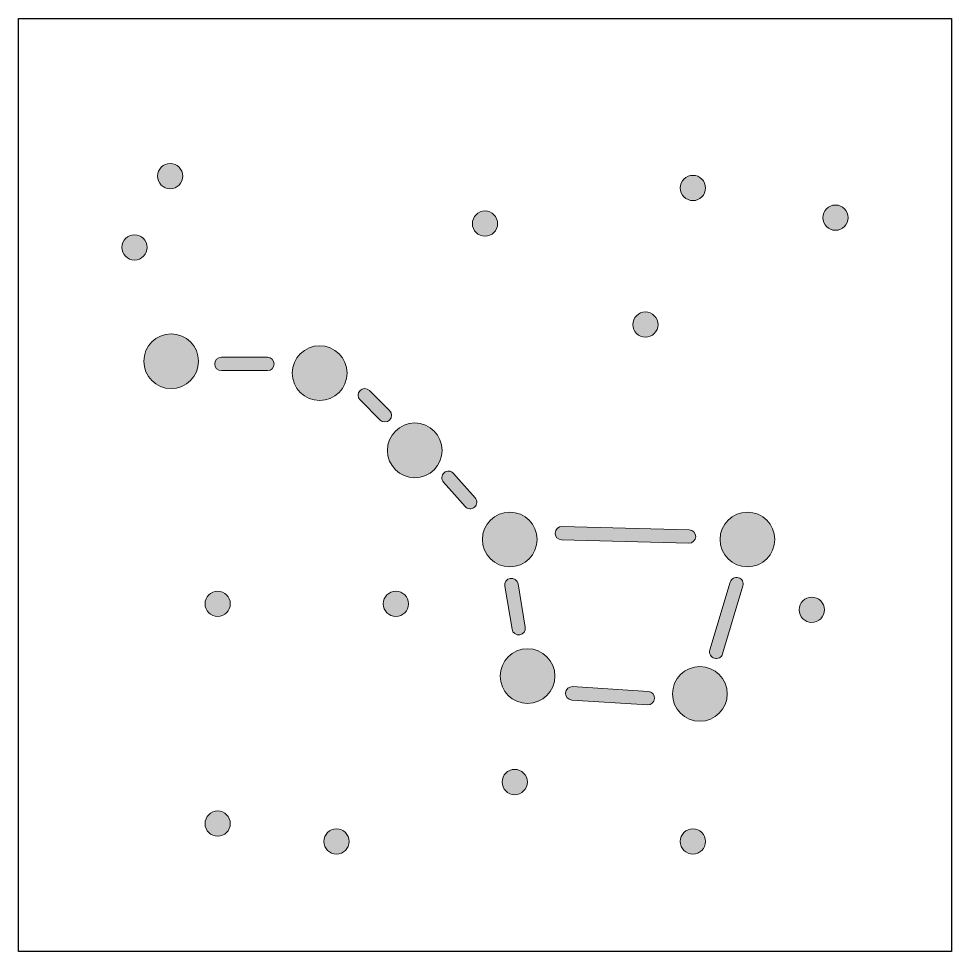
# Model space of a CAD drawing. Header units: inches. Extents: x -3 to 281, y -51 to 5.
# Drawn here: x -2.8 to 52.6, y -50.8 to 4.6 of the extents above; entities that cross this region are included whole.
import ezdxf

# ---------------------------------------------------------------- set-up
doc = ezdxf.new("R2010")
doc.units = ezdxf.units.IN
doc.header["$MEASUREMENT"] = 0
doc.layers.add('Layer 1', color=7, linetype='Continuous')
picture_1 = doc.add_image_def('image2.png', size_in_pixel=(612, 612))

msp = doc.modelspace()

# ---------------------------------------------------------------- hatches: boundary and pattern name
at = {"layer": 'Layer 1', "true_color": 0xffffff}
h = msp.add_hatch(color=7, dxfattribs=at)
h.dxf.hatch_style = 2
edge = h.paths.add_edge_path()
edge.add_spline(control_points=[(6.924, -4.762), (6.924, -5.177), (6.588, -5.512), (6.174, -5.512), (5.759, -5.512), (5.424, -5.177), (5.424, -4.762), (5.424, -4.348), (5.759, -4.012), (6.174, -4.012), (6.588, -4.012), (6.924, -4.348), (6.924, -4.762)], knot_values=[0, 0, 0, 0, 1, 1, 1, 2, 2, 2, 3, 3, 3, 4, 4, 4, 4], degree=3, periodic=1)
h = msp.add_hatch(color=7, dxfattribs=at)
h.dxf.hatch_style = 2
edge = h.paths.add_edge_path()
edge.add_spline(control_points=[(37.968, -5.468), (37.968, -5.882), (37.632, -6.218), (37.218, -6.218), (36.804, -6.218), (36.468, -5.882), (36.468, -5.468), (36.468, -5.054), (36.804, -4.718), (37.218, -4.718), (37.632, -4.718), (37.968, -5.054), (37.968, -5.468)], knot_values=[0, 0, 0, 0, 1, 1, 1, 2, 2, 2, 3, 3, 3, 4, 4, 4, 4], degree=3, periodic=1)
h = msp.add_hatch(color=7, dxfattribs=at)
h.dxf.hatch_style = 2
edge = h.paths.add_edge_path()
edge.add_spline(control_points=[(46.435, -7.232), (46.435, -7.646), (46.099, -7.982), (45.685, -7.982), (45.271, -7.982), (44.935, -7.646), (44.935, -7.232), (44.935, -6.818), (45.271, -6.482), (45.685, -6.482), (46.099, -6.482), (46.435, -6.818), (46.435, -7.232)], knot_values=[0, 0, 0, 0, 1, 1, 1, 2, 2, 2, 3, 3, 3, 4, 4, 4, 4], degree=3, periodic=1)
h = msp.add_hatch(color=7, dxfattribs=at)
h.dxf.hatch_style = 2
edge = h.paths.add_edge_path()
edge.add_spline(control_points=[(25.621, -7.585), (25.621, -7.999), (25.285, -8.335), (24.871, -8.335), (24.457, -8.335), (24.121, -7.999), (24.121, -7.585), (24.121, -7.171), (24.457, -6.835), (24.871, -6.835), (25.285, -6.835), (25.621, -7.171), (25.621, -7.585)], knot_values=[0, 0, 0, 0, 1, 1, 1, 2, 2, 2, 3, 3, 3, 4, 4, 4, 4], degree=3, periodic=1)
h = msp.add_hatch(color=7, dxfattribs=at)
h.dxf.hatch_style = 2
edge = h.paths.add_edge_path()
edge.add_spline(control_points=[(4.807, -8.996), (4.807, -9.41), (4.471, -9.746), (4.057, -9.746), (3.643, -9.746), (3.307, -9.41), (3.307, -8.996), (3.307, -8.582), (3.643, -8.246), (4.057, -8.246), (4.471, -8.246), (4.807, -8.582), (4.807, -8.996)], knot_values=[0, 0, 0, 0, 1, 1, 1, 2, 2, 2, 3, 3, 3, 4, 4, 4, 4], degree=3, periodic=1)
h = msp.add_hatch(color=7, dxfattribs=at)
h.dxf.hatch_style = 2
edge = h.paths.add_edge_path()
edge.add_spline(control_points=[(35.146, -13.582), (35.146, -13.996), (34.81, -14.332), (34.396, -14.332), (33.982, -14.332), (33.646, -13.996), (33.646, -13.582), (33.646, -13.168), (33.982, -12.832), (34.396, -12.832), (34.81, -12.832), (35.146, -13.168), (35.146, -13.582)], knot_values=[0, 0, 0, 0, 1, 1, 1, 2, 2, 2, 3, 3, 3, 4, 4, 4, 4], degree=3, periodic=1)
h = msp.add_hatch(color=7, dxfattribs=at)
h.dxf.hatch_style = 2
edge = h.paths.add_edge_path()
edge.add_spline(control_points=[(7.858, -15.758), (7.858, -16.656), (7.131, -17.383), (6.233, -17.383), (5.336, -17.383), (4.608, -16.656), (4.608, -15.758), (4.608, -14.861), (5.336, -14.133), (6.233, -14.133), (7.131, -14.133), (7.858, -14.861), (7.858, -15.758)], knot_values=[0, 0, 0, 0, 1, 1, 1, 2, 2, 2, 3, 3, 3, 4, 4, 4, 4], degree=3, periodic=1)
h = msp.add_hatch(color=7, dxfattribs=at)
h.dxf.hatch_style = 2
edge = h.paths.add_edge_path()
edge.add_spline(control_points=[(16.678, -16.464), (16.678, -17.361), (15.95, -18.089), (15.053, -18.089), (14.155, -18.089), (13.428, -17.361), (13.428, -16.464), (13.428, -15.566), (14.155, -14.839), (15.053, -14.839), (15.95, -14.839), (16.678, -15.566), (16.678, -16.464)], knot_values=[0, 0, 0, 0, 1, 1, 1, 2, 2, 2, 3, 3, 3, 4, 4, 4, 4], degree=3, periodic=1)
h = msp.add_hatch(color=7, dxfattribs=at)
h.dxf.hatch_style = 2
edge = h.paths.add_edge_path()
edge.add_spline(control_points=[(11.95, -16.316), (11.95, -16.316), (9.216, -16.316), (9.216, -16.316), (8.998, -16.316), (8.819, -16.138), (8.819, -15.919), (8.819, -15.919), (8.819, -15.919), (8.819, -15.919), (8.819, -15.701), (8.998, -15.522), (9.216, -15.522), (9.216, -15.522), (11.95, -15.522), (11.95, -15.522), (12.169, -15.522), (12.347, -15.701), (12.347, -15.919), (12.347, -15.919), (12.347, -15.919), (12.347, -15.919), (12.347, -16.138), (12.169, -16.316), (11.95, -16.316)], knot_values=[0, 0, 0, 0, 1, 1, 1, 2, 2, 2, 3, 3, 3, 4, 4, 4, 5, 5, 5, 6, 6, 6, 7, 7, 7, 8, 8, 8, 8], degree=3, periodic=1)
h = msp.add_hatch(color=7, dxfattribs=at)
h.dxf.hatch_style = 2
edge = h.paths.add_edge_path()
edge.add_spline(control_points=[(18.011, -17.494), (18.011, -17.494), (19.204, -18.687), (19.204, -18.687), (19.359, -18.841), (19.359, -19.094), (19.204, -19.249), (19.204, -19.249), (19.204, -19.249), (19.204, -19.249), (19.05, -19.403), (18.797, -19.403), (18.643, -19.249), (18.643, -19.249), (17.45, -18.056), (17.45, -18.056), (17.296, -17.901), (17.296, -17.649), (17.45, -17.494), (17.45, -17.494), (17.45, -17.494), (17.45, -17.494), (17.604, -17.34), (17.857, -17.34), (18.011, -17.494)], knot_values=[0, 0, 0, 0, 1, 1, 1, 2, 2, 2, 3, 3, 3, 4, 4, 4, 5, 5, 5, 6, 6, 6, 7, 7, 7, 8, 8, 8, 8], degree=3, periodic=1)
h = msp.add_hatch(color=7, dxfattribs=at)
h.dxf.hatch_style = 2
edge = h.paths.add_edge_path()
edge.add_spline(control_points=[(22.322, -21.05), (22.322, -21.947), (21.595, -22.675), (20.697, -22.675), (19.8, -22.675), (19.072, -21.947), (19.072, -21.05), (19.072, -20.153), (19.8, -19.425), (20.697, -19.425), (21.595, -19.425), (22.322, -20.153), (22.322, -21.05)], knot_values=[0, 0, 0, 0, 1, 1, 1, 2, 2, 2, 3, 3, 3, 4, 4, 4, 4], degree=3, periodic=1)
h = msp.add_hatch(color=7, dxfattribs=at)
h.dxf.hatch_style = 2
edge = h.paths.add_edge_path()
edge.add_spline(control_points=[(23.005, -22.415), (23.005, -22.415), (24.284, -23.862), (24.284, -23.862), (24.429, -24.026), (24.414, -24.278), (24.25, -24.423), (24.25, -24.423), (24.25, -24.423), (24.25, -24.423), (24.087, -24.567), (23.834, -24.552), (23.69, -24.388), (23.69, -24.388), (22.41, -22.941), (22.41, -22.941), (22.265, -22.778), (22.281, -22.526), (22.444, -22.381), (22.444, -22.381), (22.444, -22.381), (22.444, -22.381), (22.608, -22.236), (22.86, -22.252), (23.005, -22.415)], knot_values=[0, 0, 0, 0, 1, 1, 1, 2, 2, 2, 3, 3, 3, 4, 4, 4, 5, 5, 5, 6, 6, 6, 7, 7, 7, 8, 8, 8, 8], degree=3, periodic=1)
h = msp.add_hatch(color=7, dxfattribs=at)
h.dxf.hatch_style = 2
edge = h.paths.add_edge_path()
edge.add_spline(control_points=[(27.967, -26.342), (27.967, -27.239), (27.239, -27.967), (26.342, -27.967), (25.444, -27.967), (24.717, -27.239), (24.717, -26.342), (24.717, -25.444), (25.444, -24.717), (26.342, -24.717), (27.239, -24.717), (27.967, -25.444), (27.967, -26.342)], knot_values=[0, 0, 0, 0, 1, 1, 1, 2, 2, 2, 3, 3, 3, 4, 4, 4, 4], degree=3, periodic=1)
h = msp.add_hatch(color=7, dxfattribs=at)
h.dxf.hatch_style = 2
edge = h.paths.add_edge_path()
edge.add_spline(control_points=[(42.078, -26.342), (42.078, -27.239), (41.35, -27.967), (40.453, -27.967), (39.555, -27.967), (38.828, -27.239), (38.828, -26.342), (38.828, -25.444), (39.555, -24.717), (40.453, -24.717), (41.35, -24.717), (42.078, -25.444), (42.078, -26.342)], knot_values=[0, 0, 0, 0, 1, 1, 1, 2, 2, 2, 3, 3, 3, 4, 4, 4, 4], degree=3, periodic=1)
h = msp.add_hatch(color=7, dxfattribs=at)
h.dxf.hatch_style = 2
edge = h.paths.add_edge_path()
edge.add_spline(control_points=[(29.442, -25.572), (29.442, -25.572), (36.999, -25.765), (36.999, -25.765), (37.217, -25.771), (37.391, -25.954), (37.386, -26.173), (37.386, -26.173), (37.386, -26.173), (37.386, -26.173), (37.38, -26.391), (37.197, -26.565), (36.979, -26.559), (36.979, -26.559), (29.421, -26.365), (29.421, -26.365), (29.203, -26.36), (29.029, -26.177), (29.034, -25.958), (29.034, -25.958), (29.034, -25.958), (29.034, -25.958), (29.04, -25.74), (29.223, -25.566), (29.442, -25.572)], knot_values=[0, 0, 0, 0, 1, 1, 1, 2, 2, 2, 3, 3, 3, 4, 4, 4, 5, 5, 5, 6, 6, 6, 7, 7, 7, 8, 8, 8, 8], degree=3, periodic=1)
h = msp.add_hatch(color=7, dxfattribs=at)
h.dxf.hatch_style = 2
edge = h.paths.add_edge_path()
edge.add_spline(control_points=[(26.476, -31.677), (26.476, -31.677), (26.048, -29.107), (26.048, -29.107), (26.012, -28.891), (26.159, -28.686), (26.374, -28.65), (26.374, -28.65), (26.374, -28.65), (26.374, -28.65), (26.59, -28.614), (26.795, -28.761), (26.831, -28.976), (26.831, -28.976), (27.259, -31.547), (27.259, -31.547), (27.295, -31.762), (27.148, -31.968), (26.933, -32.004), (26.933, -32.004), (26.933, -32.004), (26.933, -32.004), (26.717, -32.04), (26.512, -31.893), (26.476, -31.677)], knot_values=[0, 0, 0, 0, 1, 1, 1, 2, 2, 2, 3, 3, 3, 4, 4, 4, 5, 5, 5, 6, 6, 6, 7, 7, 7, 8, 8, 8, 8], degree=3, periodic=1)
h = msp.add_hatch(color=7, dxfattribs=at)
h.dxf.hatch_style = 2
edge = h.paths.add_edge_path()
edge.add_spline(control_points=[(40.191, -29.104), (40.191, -29.104), (38.984, -33.133), (38.984, -33.133), (38.921, -33.342), (38.699, -33.462), (38.49, -33.399), (38.49, -33.399), (38.49, -33.399), (38.49, -33.399), (38.281, -33.336), (38.161, -33.114), (38.223, -32.905), (38.223, -32.905), (39.431, -28.876), (39.431, -28.876), (39.494, -28.667), (39.716, -28.547), (39.925, -28.61), (39.925, -28.61), (39.925, -28.61), (39.925, -28.61), (40.134, -28.672), (40.254, -28.895), (40.191, -29.104)], knot_values=[0, 0, 0, 0, 1, 1, 1, 2, 2, 2, 3, 3, 3, 4, 4, 4, 5, 5, 5, 6, 6, 6, 7, 7, 7, 8, 8, 8, 8], degree=3, periodic=1)
h = msp.add_hatch(color=7, dxfattribs=at)
h.dxf.hatch_style = 2
edge = h.paths.add_edge_path()
edge.add_spline(control_points=[(9.746, -30.162), (9.746, -30.577), (9.41, -30.912), (8.996, -30.912), (8.582, -30.912), (8.246, -30.577), (8.246, -30.162), (8.246, -29.748), (8.582, -29.412), (8.996, -29.412), (9.41, -29.412), (9.746, -29.748), (9.746, -30.162)], knot_values=[0, 0, 0, 0, 1, 1, 1, 2, 2, 2, 3, 3, 3, 4, 4, 4, 4], degree=3, periodic=1)
h = msp.add_hatch(color=7, dxfattribs=at)
h.dxf.hatch_style = 2
edge = h.paths.add_edge_path()
edge.add_spline(control_points=[(20.329, -30.162), (20.329, -30.577), (19.993, -30.912), (19.579, -30.912), (19.165, -30.912), (18.829, -30.577), (18.829, -30.162), (18.829, -29.748), (19.165, -29.412), (19.579, -29.412), (19.993, -29.412), (20.329, -29.748), (20.329, -30.162)], knot_values=[0, 0, 0, 0, 1, 1, 1, 2, 2, 2, 3, 3, 3, 4, 4, 4, 4], degree=3, periodic=1)
h = msp.add_hatch(color=7, dxfattribs=at)
h.dxf.hatch_style = 2
edge = h.paths.add_edge_path()
edge.add_spline(control_points=[(45.024, -30.515), (45.024, -30.929), (44.688, -31.265), (44.274, -31.265), (43.859, -31.265), (43.524, -30.929), (43.524, -30.515), (43.524, -30.101), (43.859, -29.765), (44.274, -29.765), (44.688, -29.765), (45.024, -30.101), (45.024, -30.515)], knot_values=[0, 0, 0, 0, 1, 1, 1, 2, 2, 2, 3, 3, 3, 4, 4, 4, 4], degree=3, periodic=1)
h = msp.add_hatch(color=7, dxfattribs=at)
h.dxf.hatch_style = 2
edge = h.paths.add_edge_path()
edge.add_spline(control_points=[(29.025, -34.456), (29.025, -35.353), (28.297, -36.081), (27.4, -36.081), (26.503, -36.081), (25.775, -35.353), (25.775, -34.456), (25.775, -33.558), (26.503, -32.831), (27.4, -32.831), (28.297, -32.831), (29.025, -33.558), (29.025, -34.456)], knot_values=[0, 0, 0, 0, 1, 1, 1, 2, 2, 2, 3, 3, 3, 4, 4, 4, 4], degree=3, periodic=1)
h = msp.add_hatch(color=7, dxfattribs=at)
h.dxf.hatch_style = 2
edge = h.paths.add_edge_path()
edge.add_spline(control_points=[(39.256, -35.514), (39.256, -36.411), (38.528, -37.139), (37.631, -37.139), (36.733, -37.139), (36.006, -36.411), (36.006, -35.514), (36.006, -34.616), (36.733, -33.889), (37.631, -33.889), (38.528, -33.889), (39.256, -34.616), (39.256, -35.514)], knot_values=[0, 0, 0, 0, 1, 1, 1, 2, 2, 2, 3, 3, 3, 4, 4, 4, 4], degree=3, periodic=1)
h = msp.add_hatch(color=7, dxfattribs=at)
h.dxf.hatch_style = 2
edge = h.paths.add_edge_path()
edge.add_spline(control_points=[(30.075, -35.082), (30.075, -35.082), (34.57, -35.362), (34.57, -35.362), (34.788, -35.376), (34.955, -35.565), (34.941, -35.783), (34.941, -35.783), (34.941, -35.783), (34.941, -35.783), (34.928, -36.001), (34.738, -36.168), (34.52, -36.155), (34.52, -36.155), (30.026, -35.875), (30.026, -35.875), (29.808, -35.861), (29.641, -35.672), (29.654, -35.454), (29.654, -35.454), (29.654, -35.454), (29.654, -35.454), (29.668, -35.236), (29.857, -35.069), (30.075, -35.082)], knot_values=[0, 0, 0, 0, 1, 1, 1, 2, 2, 2, 3, 3, 3, 4, 4, 4, 5, 5, 5, 6, 6, 6, 7, 7, 7, 8, 8, 8, 8], degree=3, periodic=1)
h = msp.add_hatch(color=7, dxfattribs=at)
h.dxf.hatch_style = 2
edge = h.paths.add_edge_path()
edge.add_spline(control_points=[(27.385, -40.746), (27.385, -41.16), (27.049, -41.496), (26.635, -41.496), (26.221, -41.496), (25.885, -41.16), (25.885, -40.746), (25.885, -40.332), (26.221, -39.996), (26.635, -39.996), (27.049, -39.996), (27.385, -40.332), (27.385, -40.746)], knot_values=[0, 0, 0, 0, 1, 1, 1, 2, 2, 2, 3, 3, 3, 4, 4, 4, 4], degree=3, periodic=1)
h = msp.add_hatch(color=7, dxfattribs=at)
h.dxf.hatch_style = 2
edge = h.paths.add_edge_path()
edge.add_spline(control_points=[(9.746, -43.215), (9.746, -43.629), (9.41, -43.965), (8.996, -43.965), (8.582, -43.965), (8.246, -43.629), (8.246, -43.215), (8.246, -42.801), (8.582, -42.465), (8.996, -42.465), (9.41, -42.465), (9.746, -42.801), (9.746, -43.215)], knot_values=[0, 0, 0, 0, 1, 1, 1, 2, 2, 2, 3, 3, 3, 4, 4, 4, 4], degree=3, periodic=1)
h = msp.add_hatch(color=7, dxfattribs=at)
h.dxf.hatch_style = 2
edge = h.paths.add_edge_path()
edge.add_spline(control_points=[(16.801, -44.274), (16.801, -44.688), (16.466, -45.024), (16.051, -45.024), (15.637, -45.024), (15.301, -44.688), (15.301, -44.274), (15.301, -43.859), (15.637, -43.524), (16.051, -43.524), (16.466, -43.524), (16.801, -43.859), (16.801, -44.274)], knot_values=[0, 0, 0, 0, 1, 1, 1, 2, 2, 2, 3, 3, 3, 4, 4, 4, 4], degree=3, periodic=1)
h = msp.add_hatch(color=7, dxfattribs=at)
h.dxf.hatch_style = 2
edge = h.paths.add_edge_path()
edge.add_spline(control_points=[(37.968, -44.274), (37.968, -44.688), (37.632, -45.024), (37.218, -45.024), (36.804, -45.024), (36.468, -44.688), (36.468, -44.274), (36.468, -43.859), (36.804, -43.524), (37.218, -43.524), (37.632, -43.524), (37.968, -43.859), (37.968, -44.274)], knot_values=[0, 0, 0, 0, 1, 1, 1, 2, 2, 2, 3, 3, 3, 4, 4, 4, 4], degree=3, periodic=1)

# ---------------------------------------------------------------- linework, layer by layer
at = {"layer": 'Layer 1', "lineweight": 0}
for points, knots in [([(6.924, -4.762), (6.924, -5.177), (6.588, -5.512), (6.174, -5.512), (5.759, -5.512), (5.424, -5.177), (5.424, -4.762), (5.424, -4.348), (5.759, -4.012), (6.174, -4.012), (6.588, -4.012), (6.924, -4.348), (6.924, -4.762)], [0, 0, 0, 0, 1, 1, 1, 2, 2, 2, 3, 3, 3, 4, 4, 4, 4]), ([(37.968, -5.468), (37.968, -5.882), (37.632, -6.218), (37.218, -6.218), (36.804, -6.218), (36.468, -5.882), (36.468, -5.468), (36.468, -5.054), (36.804, -4.718), (37.218, -4.718), (37.632, -4.718), (37.968, -5.054), (37.968, -5.468)], [0, 0, 0, 0, 1, 1, 1, 2, 2, 2, 3, 3, 3, 4, 4, 4, 4]), ([(46.435, -7.232), (46.435, -7.646), (46.099, -7.982), (45.685, -7.982), (45.271, -7.982), (44.935, -7.646), (44.935, -7.232), (44.935, -6.818), (45.271, -6.482), (45.685, -6.482), (46.099, -6.482), (46.435, -6.818), (46.435, -7.232)], [0, 0, 0, 0, 1, 1, 1, 2, 2, 2, 3, 3, 3, 4, 4, 4, 4]), ([(25.621, -7.585), (25.621, -7.999), (25.285, -8.335), (24.871, -8.335), (24.457, -8.335), (24.121, -7.999), (24.121, -7.585), (24.121, -7.171), (24.457, -6.835), (24.871, -6.835), (25.285, -6.835), (25.621, -7.171), (25.621, -7.585)], [0, 0, 0, 0, 1, 1, 1, 2, 2, 2, 3, 3, 3, 4, 4, 4, 4]), ([(4.807, -8.996), (4.807, -9.41), (4.471, -9.746), (4.057, -9.746), (3.643, -9.746), (3.307, -9.41), (3.307, -8.996), (3.307, -8.582), (3.643, -8.246), (4.057, -8.246), (4.471, -8.246), (4.807, -8.582), (4.807, -8.996)], [0, 0, 0, 0, 1, 1, 1, 2, 2, 2, 3, 3, 3, 4, 4, 4, 4]), ([(35.146, -13.582), (35.146, -13.996), (34.81, -14.332), (34.396, -14.332), (33.982, -14.332), (33.646, -13.996), (33.646, -13.582), (33.646, -13.168), (33.982, -12.832), (34.396, -12.832), (34.81, -12.832), (35.146, -13.168), (35.146, -13.582)], [0, 0, 0, 0, 1, 1, 1, 2, 2, 2, 3, 3, 3, 4, 4, 4, 4]), ([(7.858, -15.758), (7.858, -16.656), (7.131, -17.383), (6.233, -17.383), (5.336, -17.383), (4.608, -16.656), (4.608, -15.758), (4.608, -14.861), (5.336, -14.133), (6.233, -14.133), (7.131, -14.133), (7.858, -14.861), (7.858, -15.758)], [0, 0, 0, 0, 1, 1, 1, 2, 2, 2, 3, 3, 3, 4, 4, 4, 4]), ([(16.678, -16.464), (16.678, -17.361), (15.95, -18.089), (15.053, -18.089), (14.155, -18.089), (13.428, -17.361), (13.428, -16.464), (13.428, -15.566), (14.155, -14.839), (15.053, -14.839), (15.95, -14.839), (16.678, -15.566), (16.678, -16.464)], [0, 0, 0, 0, 1, 1, 1, 2, 2, 2, 3, 3, 3, 4, 4, 4, 4]), ([(11.95, -16.316), (11.95, -16.316), (9.216, -16.316), (9.216, -16.316), (8.998, -16.316), (8.819, -16.138), (8.819, -15.919), (8.819, -15.919), (8.819, -15.919), (8.819, -15.919), (8.819, -15.701), (8.998, -15.522), (9.216, -15.522), (9.216, -15.522), (11.95, -15.522), (11.95, -15.522), (12.169, -15.522), (12.347, -15.701), (12.347, -15.919), (12.347, -15.919), (12.347, -15.919), (12.347, -15.919), (12.347, -16.138), (12.169, -16.316), (11.95, -16.316)], [0, 0, 0, 0, 1, 1, 1, 2, 2, 2, 3, 3, 3, 4, 4, 4, 5, 5, 5, 6, 6, 6, 7, 7, 7, 8, 8, 8, 8]), ([(18.011, -17.494), (18.011, -17.494), (19.204, -18.687), (19.204, -18.687), (19.359, -18.841), (19.359, -19.094), (19.204, -19.249), (19.204, -19.249), (19.204, -19.249), (19.204, -19.249), (19.05, -19.403), (18.797, -19.403), (18.643, -19.249), (18.643, -19.249), (17.45, -18.056), (17.45, -18.056), (17.296, -17.901), (17.296, -17.649), (17.45, -17.494), (17.45, -17.494), (17.45, -17.494), (17.45, -17.494), (17.604, -17.34), (17.857, -17.34), (18.011, -17.494)], [0, 0, 0, 0, 1, 1, 1, 2, 2, 2, 3, 3, 3, 4, 4, 4, 5, 5, 5, 6, 6, 6, 7, 7, 7, 8, 8, 8, 8]), ([(22.322, -21.05), (22.322, -21.947), (21.595, -22.675), (20.697, -22.675), (19.8, -22.675), (19.072, -21.947), (19.072, -21.05), (19.072, -20.153), (19.8, -19.425), (20.697, -19.425), (21.595, -19.425), (22.322, -20.153), (22.322, -21.05)], [0, 0, 0, 0, 1, 1, 1, 2, 2, 2, 3, 3, 3, 4, 4, 4, 4]), ([(23.005, -22.415), (23.005, -22.415), (24.284, -23.862), (24.284, -23.862), (24.429, -24.026), (24.414, -24.278), (24.25, -24.423), (24.25, -24.423), (24.25, -24.423), (24.25, -24.423), (24.087, -24.567), (23.834, -24.552), (23.69, -24.388), (23.69, -24.388), (22.41, -22.941), (22.41, -22.941), (22.265, -22.778), (22.281, -22.526), (22.444, -22.381), (22.444, -22.381), (22.444, -22.381), (22.444, -22.381), (22.608, -22.236), (22.86, -22.252), (23.005, -22.415)], [0, 0, 0, 0, 1, 1, 1, 2, 2, 2, 3, 3, 3, 4, 4, 4, 5, 5, 5, 6, 6, 6, 7, 7, 7, 8, 8, 8, 8]), ([(27.967, -26.342), (27.967, -27.239), (27.239, -27.967), (26.342, -27.967), (25.444, -27.967), (24.717, -27.239), (24.717, -26.342), (24.717, -25.444), (25.444, -24.717), (26.342, -24.717), (27.239, -24.717), (27.967, -25.444), (27.967, -26.342)], [0, 0, 0, 0, 1, 1, 1, 2, 2, 2, 3, 3, 3, 4, 4, 4, 4]), ([(42.078, -26.342), (42.078, -27.239), (41.35, -27.967), (40.453, -27.967), (39.555, -27.967), (38.828, -27.239), (38.828, -26.342), (38.828, -25.444), (39.555, -24.717), (40.453, -24.717), (41.35, -24.717), (42.078, -25.444), (42.078, -26.342)], [0, 0, 0, 0, 1, 1, 1, 2, 2, 2, 3, 3, 3, 4, 4, 4, 4]), ([(29.442, -25.572), (29.442, -25.572), (36.999, -25.765), (36.999, -25.765), (37.217, -25.771), (37.391, -25.954), (37.386, -26.173), (37.386, -26.173), (37.386, -26.173), (37.386, -26.173), (37.38, -26.391), (37.197, -26.565), (36.979, -26.559), (36.979, -26.559), (29.421, -26.365), (29.421, -26.365), (29.203, -26.36), (29.029, -26.177), (29.034, -25.958), (29.034, -25.958), (29.034, -25.958), (29.034, -25.958), (29.04, -25.74), (29.223, -25.566), (29.442, -25.572)], [0, 0, 0, 0, 1, 1, 1, 2, 2, 2, 3, 3, 3, 4, 4, 4, 5, 5, 5, 6, 6, 6, 7, 7, 7, 8, 8, 8, 8]), ([(26.476, -31.677), (26.476, -31.677), (26.048, -29.107), (26.048, -29.107), (26.012, -28.891), (26.159, -28.686), (26.374, -28.65), (26.374, -28.65), (26.374, -28.65), (26.374, -28.65), (26.59, -28.614), (26.795, -28.761), (26.831, -28.976), (26.831, -28.976), (27.259, -31.547), (27.259, -31.547), (27.295, -31.762), (27.148, -31.968), (26.933, -32.004), (26.933, -32.004), (26.933, -32.004), (26.933, -32.004), (26.717, -32.04), (26.512, -31.893), (26.476, -31.677)], [0, 0, 0, 0, 1, 1, 1, 2, 2, 2, 3, 3, 3, 4, 4, 4, 5, 5, 5, 6, 6, 6, 7, 7, 7, 8, 8, 8, 8]), ([(40.191, -29.104), (40.191, -29.104), (38.984, -33.133), (38.984, -33.133), (38.921, -33.342), (38.699, -33.462), (38.49, -33.399), (38.49, -33.399), (38.49, -33.399), (38.49, -33.399), (38.281, -33.336), (38.161, -33.114), (38.223, -32.905), (38.223, -32.905), (39.431, -28.876), (39.431, -28.876), (39.494, -28.667), (39.716, -28.547), (39.925, -28.61), (39.925, -28.61), (39.925, -28.61), (39.925, -28.61), (40.134, -28.672), (40.254, -28.895), (40.191, -29.104)], [0, 0, 0, 0, 1, 1, 1, 2, 2, 2, 3, 3, 3, 4, 4, 4, 5, 5, 5, 6, 6, 6, 7, 7, 7, 8, 8, 8, 8]), ([(9.746, -30.162), (9.746, -30.577), (9.41, -30.912), (8.996, -30.912), (8.582, -30.912), (8.246, -30.577), (8.246, -30.162), (8.246, -29.748), (8.582, -29.412), (8.996, -29.412), (9.41, -29.412), (9.746, -29.748), (9.746, -30.162)], [0, 0, 0, 0, 1, 1, 1, 2, 2, 2, 3, 3, 3, 4, 4, 4, 4]), ([(20.329, -30.162), (20.329, -30.577), (19.993, -30.912), (19.579, -30.912), (19.165, -30.912), (18.829, -30.577), (18.829, -30.162), (18.829, -29.748), (19.165, -29.412), (19.579, -29.412), (19.993, -29.412), (20.329, -29.748), (20.329, -30.162)], [0, 0, 0, 0, 1, 1, 1, 2, 2, 2, 3, 3, 3, 4, 4, 4, 4]), ([(45.024, -30.515), (45.024, -30.929), (44.688, -31.265), (44.274, -31.265), (43.859, -31.265), (43.524, -30.929), (43.524, -30.515), (43.524, -30.101), (43.859, -29.765), (44.274, -29.765), (44.688, -29.765), (45.024, -30.101), (45.024, -30.515)], [0, 0, 0, 0, 1, 1, 1, 2, 2, 2, 3, 3, 3, 4, 4, 4, 4]), ([(29.025, -34.456), (29.025, -35.353), (28.297, -36.081), (27.4, -36.081), (26.503, -36.081), (25.775, -35.353), (25.775, -34.456), (25.775, -33.558), (26.503, -32.831), (27.4, -32.831), (28.297, -32.831), (29.025, -33.558), (29.025, -34.456)], [0, 0, 0, 0, 1, 1, 1, 2, 2, 2, 3, 3, 3, 4, 4, 4, 4]), ([(39.256, -35.514), (39.256, -36.411), (38.528, -37.139), (37.631, -37.139), (36.733, -37.139), (36.006, -36.411), (36.006, -35.514), (36.006, -34.616), (36.733, -33.889), (37.631, -33.889), (38.528, -33.889), (39.256, -34.616), (39.256, -35.514)], [0, 0, 0, 0, 1, 1, 1, 2, 2, 2, 3, 3, 3, 4, 4, 4, 4]), ([(30.075, -35.082), (30.075, -35.082), (34.57, -35.362), (34.57, -35.362), (34.788, -35.376), (34.955, -35.565), (34.941, -35.783), (34.941, -35.783), (34.941, -35.783), (34.941, -35.783), (34.928, -36.001), (34.738, -36.168), (34.52, -36.155), (34.52, -36.155), (30.026, -35.875), (30.026, -35.875), (29.808, -35.861), (29.641, -35.672), (29.654, -35.454), (29.654, -35.454), (29.654, -35.454), (29.654, -35.454), (29.668, -35.236), (29.857, -35.069), (30.075, -35.082)], [0, 0, 0, 0, 1, 1, 1, 2, 2, 2, 3, 3, 3, 4, 4, 4, 5, 5, 5, 6, 6, 6, 7, 7, 7, 8, 8, 8, 8]), ([(27.385, -40.746), (27.385, -41.16), (27.049, -41.496), (26.635, -41.496), (26.221, -41.496), (25.885, -41.16), (25.885, -40.746), (25.885, -40.332), (26.221, -39.996), (26.635, -39.996), (27.049, -39.996), (27.385, -40.332), (27.385, -40.746)], [0, 0, 0, 0, 1, 1, 1, 2, 2, 2, 3, 3, 3, 4, 4, 4, 4]), ([(9.746, -43.215), (9.746, -43.629), (9.41, -43.965), (8.996, -43.965), (8.582, -43.965), (8.246, -43.629), (8.246, -43.215), (8.246, -42.801), (8.582, -42.465), (8.996, -42.465), (9.41, -42.465), (9.746, -42.801), (9.746, -43.215)], [0, 0, 0, 0, 1, 1, 1, 2, 2, 2, 3, 3, 3, 4, 4, 4, 4]), ([(16.801, -44.274), (16.801, -44.688), (16.466, -45.024), (16.051, -45.024), (15.637, -45.024), (15.301, -44.688), (15.301, -44.274), (15.301, -43.859), (15.637, -43.524), (16.051, -43.524), (16.466, -43.524), (16.801, -43.859), (16.801, -44.274)], [0, 0, 0, 0, 1, 1, 1, 2, 2, 2, 3, 3, 3, 4, 4, 4, 4]), ([(37.968, -44.274), (37.968, -44.688), (37.632, -45.024), (37.218, -45.024), (36.804, -45.024), (36.468, -44.688), (36.468, -44.274), (36.468, -43.859), (36.804, -43.524), (37.218, -43.524), (37.632, -43.524), (37.968, -43.859), (37.968, -44.274)], [0, 0, 0, 0, 1, 1, 1, 2, 2, 2, 3, 3, 3, 4, 4, 4, 4])]:
    msp.add_open_spline(points, degree=3, knots=knots, dxfattribs=at)

# ---------------------------------------------------------------- pictures from other files: only their frames are drawn
at = {"layer": 'Layer 1'}
image = msp.add_image(picture_1, insert=(-2.822, -50.8), size_in_units=(55.386, 55.386), dxfattribs=at)

doc.saveas('drawing.dxf')
